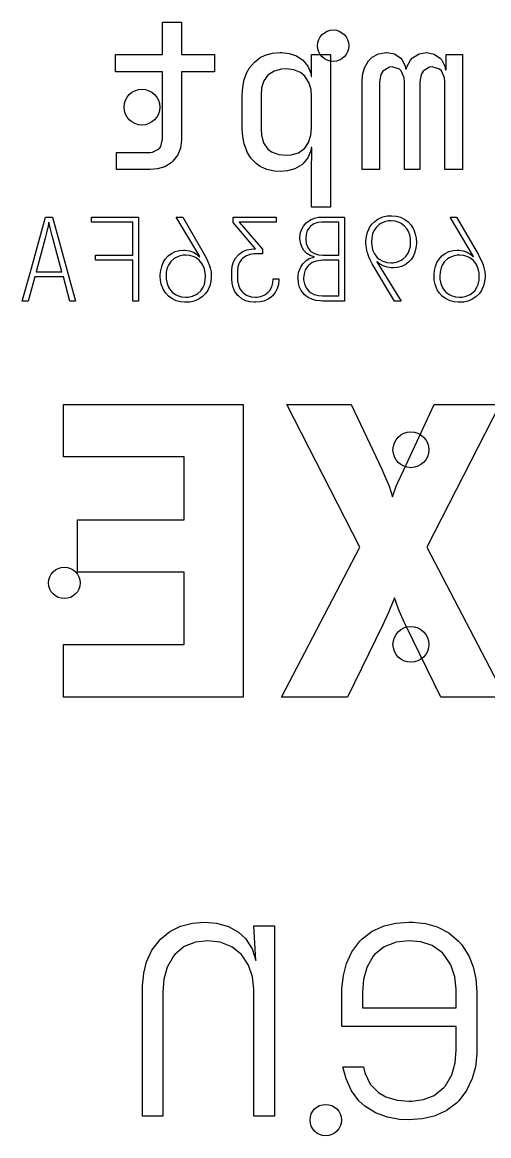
# Model space of a CAD drawing. Extents: x 0.7 to 11, y -6.1 to -1.6.
# Drawn here: x 5.909 to 6.524, y -5.588 to -4.119 of the extents above; entities that cross this region are included whole.
import ezdxf

# ---------------------------------------------------------------- set-up
doc = ezdxf.new("R2010")
doc.units = 0
doc.header["$MEASUREMENT"] = 0
doc.layers.add('BLACK', color=7, linetype='CONTINUOUS')

msp = doc.modelspace()

# ---------------------------------------------------------------- linework, layer by layer
at = {"layer": 'BLACK', "linetype": 'CONTINUOUS'}
for p, q in [((6.094, -4.1614), (6.094, -4.1187)), ((6.094, -4.1187), (6.1188, -4.1187)), ((6.1188, -4.1187), (6.1188, -4.1614)), ((6.032, -4.184), (6.032, -4.1614)), ((6.032, -4.1614), (6.094, -4.1614)), ((6.1188, -4.1614), (6.1624, -4.1614)), ((6.1624, -4.1614), (6.1624, -4.184)), ((6.2087, -4.1789), (6.215, -4.1713)), ((6.215, -4.1713), (6.2227, -4.1654)), ((6.2227, -4.1654), (6.2293, -4.1622)), ((6.2293, -4.1622), (6.2391, -4.1595)), ((6.2391, -4.1595), (6.249, -4.1587)), ((6.249, -4.1587), (6.2514, -4.1587)), ((6.2514, -4.1587), (6.261, -4.1599)), ((6.261, -4.1599), (6.2704, -4.163)), ((6.2704, -4.163), (6.2791, -4.1688)), ((6.2791, -4.1688), (6.2855, -4.1765)), ((6.2904, -4.1903), (6.2904, -4.1614)), ((6.2904, -4.1614), (6.3152, -4.1614)), ((6.3152, -4.1614), (6.3152, -4.3626)), ((6.3603, -4.1786), (6.3656, -4.1696)), ((6.3656, -4.1696), (6.3703, -4.1648)), ((6.3703, -4.1648), (6.3788, -4.1602)), ((6.3788, -4.1602), (6.3889, -4.1587)), ((6.3889, -4.1587), (6.3896, -4.1587)), ((6.3896, -4.1587), (6.3996, -4.1605)), ((6.3996, -4.1605), (6.4079, -4.1661)), ((6.4079, -4.1661), (6.4092, -4.1676)), ((6.4092, -4.1676), (6.4138, -4.1761)), ((6.4159, -4.1777), (6.4209, -4.1686)), ((6.4209, -4.1686), (6.4234, -4.1657)), ((6.4234, -4.1657), (6.432, -4.1603)), ((6.432, -4.1603), (6.4418, -4.1587)), ((6.4418, -4.1587), (6.4425, -4.1587)), ((6.4425, -4.1587), (6.4522, -4.1606)), ((6.4522, -4.1606), (6.4604, -4.1664)), ((6.4604, -4.1664), (6.4616, -4.1679)), ((6.4616, -4.1679), (6.4661, -4.1765)), ((6.4677, -4.1815), (6.4677, -4.1614)), ((6.4677, -4.1614), (6.4892, -4.1614)), ((6.4892, -4.1614), (6.4892, -4.313)), ((6.094, -4.184), (6.032, -4.184)), ((6.094, -4.273), (6.094, -4.184)), ((6.1624, -4.184), (6.1188, -4.184)), ((6.1188, -4.184), (6.1188, -4.273)), ((6.2018, -4.1941), (6.2053, -4.1849)), ((6.2053, -4.1849), (6.2087, -4.1789)), ((6.2411, -4.183), (6.2328, -4.1883)), ((6.2508, -4.1805), (6.2411, -4.183)), ((6.2573, -4.1801), (6.2508, -4.1805)), ((6.267, -4.1813), (6.2573, -4.1801)), ((6.2759, -4.1851), (6.267, -4.1813)), ((6.2814, -4.1898), (6.2759, -4.1851)), ((6.2855, -4.1765), (6.2893, -4.186)), ((6.2893, -4.186), (6.2898, -4.1903)), ((6.3576, -4.1885), (6.3603, -4.1786)), ((6.3845, -4.1831), (6.3818, -4.1876)), ((6.393, -4.178), (6.3845, -4.1831)), ((6.3966, -4.1777), (6.393, -4.178)), ((6.4061, -4.1806), (6.3966, -4.1777)), ((6.4085, -4.1829), (6.4061, -4.1806)), ((6.4124, -4.1919), (6.4085, -4.1829)), ((6.4138, -4.1761), (6.4144, -4.1801)), ((6.4144, -4.1801), (6.4153, -4.1801)), ((6.4153, -4.1801), (6.4159, -4.1777)), ((6.4377, -4.1831), (6.435, -4.1876)), ((6.446, -4.178), (6.4377, -4.1831)), ((6.4495, -4.1777), (6.446, -4.178)), ((6.4589, -4.1804), (6.4495, -4.1777)), ((6.4616, -4.1829), (6.4589, -4.1804)), ((6.4656, -4.1919), (6.4616, -4.1829)), ((6.4661, -4.1765), (6.4668, -4.1815)), ((6.4668, -4.1815), (6.4677, -4.1815)), ((6.1997, -4.2045), (6.2018, -4.1941)), ((6.2274, -4.1959), (6.2246, -4.2054)), ((6.2328, -4.1883), (6.2274, -4.1959)), ((6.2869, -4.1981), (6.2814, -4.1898)), ((6.2897, -4.2075), (6.2869, -4.1981)), ((6.2898, -4.1903), (6.2904, -4.1903)), ((6.3569, -4.1978), (6.3576, -4.1885)), ((6.3569, -4.313), (6.3569, -4.1978)), ((6.3818, -4.1876), (6.3801, -4.1975)), ((6.3801, -4.1975), (6.3801, -4.313)), ((6.4128, -4.1973), (6.4124, -4.1919)), ((6.4128, -4.313), (6.4128, -4.1973)), ((6.435, -4.1876), (6.4332, -4.1975)), ((6.4332, -4.1975), (6.4332, -4.313)), ((6.4661, -4.1973), (6.4656, -4.1919)), ((6.4661, -4.313), (6.4661, -4.1973)), ((6.1991, -4.2149), (6.1997, -4.2045)), ((6.1991, -4.2152), (6.1991, -4.2149)), ((6.1991, -4.2592), (6.1991, -4.2152)), ((6.2246, -4.2054), (6.2239, -4.2152)), ((6.2239, -4.2152), (6.2239, -4.2592)), ((6.2904, -4.2165), (6.2897, -4.2075)), ((6.2904, -4.2579), (6.2904, -4.2165)), ((6.1997, -4.2696), (6.1991, -4.2592)), ((6.2239, -4.2592), (6.2245, -4.2678)), ((6.2895, -4.2678), (6.2904, -4.2579)), ((6.0917, -4.2826), (6.094, -4.273)), ((6.1188, -4.2742), (6.1175, -4.2847)), ((6.1188, -4.273), (6.1188, -4.2742)), ((6.2015, -4.2791), (6.1997, -4.2696)), ((6.2245, -4.2678), (6.2271, -4.2776)), ((6.2865, -4.2771), (6.2895, -4.2678)), ((6.0806, -4.2902), (6.0895, -4.2856)), ((6.0895, -4.2856), (6.0917, -4.2826)), ((6.1175, -4.2847), (6.114, -4.2938)), ((6.2049, -4.2885), (6.2015, -4.2791)), ((6.2052, -4.2893), (6.2049, -4.2885)), ((6.2271, -4.2776), (6.2328, -4.286)), ((6.2328, -4.286), (6.2376, -4.2896)), ((6.2731, -4.2909), (6.2814, -4.2846)), ((6.2814, -4.2846), (6.2865, -4.2771)), ((6.2893, -4.2883), (6.2855, -4.2977)), ((6.2897, -4.284), (6.2893, -4.2883)), ((6.2909, -4.284), (6.2897, -4.284)), ((6.2904, -4.3185), (6.2909, -4.284)), ((6.0334, -4.313), (6.0334, -4.2904)), ((6.0334, -4.2904), (6.0775, -4.2904)), ((6.0775, -4.2904), (6.0806, -4.2902)), ((6.1075, -4.3021), (6.1054, -4.3041)), ((6.114, -4.2938), (6.1075, -4.3021)), ((6.2105, -4.298), (6.2052, -4.2893)), ((6.2172, -4.3051), (6.2105, -4.298)), ((6.2376, -4.2896), (6.2473, -4.2933)), ((6.2473, -4.2933), (6.2573, -4.2942)), ((6.2573, -4.2942), (6.2636, -4.2938)), ((6.2636, -4.2938), (6.2731, -4.2909)), ((6.2855, -4.2977), (6.2789, -4.3055)), ((6.0775, -4.313), (6.0334, -4.313)), ((6.0874, -4.3121), (6.0775, -4.313)), ((6.0971, -4.3092), (6.0874, -4.3121)), ((6.1054, -4.3041), (6.0971, -4.3092)), ((6.2225, -4.3089), (6.2172, -4.3051)), ((6.2314, -4.313), (6.2225, -4.3089)), ((6.2416, -4.3153), (6.2314, -4.313)), ((6.249, -4.3157), (6.2416, -4.3153)), ((6.2589, -4.3149), (6.249, -4.3157)), ((6.2685, -4.3121), (6.2589, -4.3149)), ((6.2775, -4.3068), (6.2685, -4.3121)), ((6.2789, -4.3055), (6.2775, -4.3068)), ((6.2904, -4.3626), (6.2904, -4.3185)), ((6.3801, -4.313), (6.3569, -4.313)), ((6.4332, -4.313), (6.4128, -4.313)), ((6.4892, -4.313), (6.4661, -4.313)), ((6.3152, -4.3626), (6.2904, -4.3626)), ((5.9198, -4.4478), (5.9396, -4.3756)), ((5.9396, -4.3756), (5.9489, -4.3756)), ((5.9489, -4.3756), (5.9793, -4.4865)), ((6.0004, -4.3823), (6.0004, -4.3756)), ((6.0004, -4.3756), (6.0624, -4.3756)), ((6.0624, -4.3756), (6.0624, -4.4865)), ((6.1431, -4.4276), (6.1121, -4.3756)), ((6.1121, -4.3756), (6.1207, -4.3756)), ((6.1207, -4.3756), (6.149, -4.4248)), ((6.187, -4.383), (6.187, -4.3756)), ((6.187, -4.3756), (6.2436, -4.3756)), ((6.2436, -4.3756), (6.2436, -4.3823)), ((6.289, -4.3792), (6.2944, -4.377)), ((6.2944, -4.377), (6.2996, -4.3759)), ((6.2996, -4.3759), (6.3054, -4.3756)), ((6.3054, -4.3756), (6.3338, -4.3756)), ((6.3338, -4.3756), (6.3338, -4.4865)), ((6.3794, -4.3775), (6.3844, -4.3754)), ((6.3844, -4.3754), (6.3899, -4.3742)), ((6.3899, -4.3742), (6.3952, -4.3739)), ((6.3952, -4.3739), (6.3964, -4.3739)), ((6.3964, -4.3739), (6.4022, -4.3745)), ((6.4022, -4.3745), (6.4075, -4.376)), ((6.4075, -4.376), (6.4124, -4.3783)), ((6.5039, -4.4276), (6.4729, -4.3756)), ((6.4729, -4.3756), (6.4815, -4.3756)), ((6.4815, -4.3756), (6.5098, -4.4248)), ((5.9427, -4.3897), (5.942, -4.3927)), ((5.9438, -4.3846), (5.9427, -4.3897)), ((5.9442, -4.3826), (5.9438, -4.3846)), ((5.9455, -4.3878), (5.9442, -4.3826)), ((5.9459, -4.3897), (5.9455, -4.3878)), ((5.9473, -4.3951), (5.9459, -4.3897)), ((6.0549, -4.3823), (6.0004, -4.3823)), ((6.0549, -4.426), (6.0549, -4.3823)), ((6.2165, -4.4176), (6.187, -4.383)), ((6.2436, -4.3823), (6.1952, -4.3823)), ((6.1952, -4.3823), (6.2256, -4.4179)), ((6.2772, -4.3924), (6.2798, -4.3875)), ((6.2798, -4.3875), (6.2834, -4.3833)), ((6.2834, -4.3833), (6.2844, -4.3824)), ((6.2844, -4.3824), (6.289, -4.3792)), ((6.288, -4.3888), (6.2848, -4.3935)), ((6.2887, -4.3881), (6.288, -4.3888)), ((6.2934, -4.3848), (6.2887, -4.3881)), ((6.2986, -4.383), (6.2934, -4.3848)), ((6.3041, -4.3823), (6.2986, -4.383)), ((6.3054, -4.3823), (6.3041, -4.3823)), ((6.3262, -4.3823), (6.3054, -4.3823)), ((6.3262, -4.426), (6.3262, -4.3823)), ((6.364, -4.3957), (6.3662, -4.3906)), ((6.3662, -4.3906), (6.3668, -4.3896)), ((6.3668, -4.3896), (6.3698, -4.3852)), ((6.3698, -4.3852), (6.3736, -4.3814)), ((6.3756, -4.3893), (6.3725, -4.394)), ((6.3736, -4.3814), (6.3779, -4.3783)), ((6.3795, -4.3856), (6.3756, -4.3893)), ((6.3779, -4.3783), (6.3794, -4.3775)), ((6.3816, -4.3842), (6.3795, -4.3856)), ((6.3867, -4.3819), (6.3816, -4.3842)), ((6.392, -4.3808), (6.3867, -4.3819)), ((6.3952, -4.3806), (6.392, -4.3808)), ((6.4006, -4.3811), (6.3952, -4.3806)), ((6.4059, -4.3828), (6.4006, -4.3811)), ((6.4085, -4.3842), (6.4059, -4.3828)), ((6.4128, -4.3875), (6.4085, -4.3842)), ((6.4124, -4.3783), (6.4133, -4.3789)), ((6.4163, -4.3918), (6.4128, -4.3875)), ((6.4133, -4.3789), (6.4176, -4.3821)), ((6.4176, -4.394), (6.4163, -4.3918)), ((6.4176, -4.3821), (6.4212, -4.3861)), ((6.4212, -4.3861), (6.4242, -4.3907)), ((6.4242, -4.3907), (6.4252, -4.3927)), ((5.9393, -4.4034), (5.9273, -4.4478)), ((5.9406, -4.3981), (5.9393, -4.4034)), ((5.942, -4.3927), (5.9406, -4.3981)), ((5.9486, -4.4004), (5.9473, -4.3951)), ((5.9494, -4.4034), (5.9486, -4.4004)), ((5.9615, -4.4478), (5.9494, -4.4034)), ((6.2751, -4.4033), (6.2756, -4.3979)), ((6.2751, -4.4041), (6.2751, -4.4033)), ((6.2757, -4.4096), (6.2751, -4.4041)), ((6.2751, -4.4041), (6.2751, -4.4041)), ((6.2756, -4.3979), (6.2772, -4.3924)), ((6.2832, -4.3987), (6.2827, -4.4041)), ((6.2827, -4.4041), (6.2827, -4.4054)), ((6.2827, -4.4054), (6.2834, -4.4106)), ((6.2848, -4.3935), (6.2832, -4.3987)), ((6.362, -4.4069), (6.3626, -4.4014)), ((6.3626, -4.4014), (6.364, -4.3957)), ((6.3697, -4.4032), (6.3694, -4.4089)), ((6.3709, -4.3977), (6.3697, -4.4032)), ((6.3725, -4.394), (6.3709, -4.3977)), ((6.4197, -4.3991), (6.4176, -4.394)), ((6.4207, -4.4044), (6.4197, -4.3991)), ((6.4209, -4.409), (6.4207, -4.4044)), ((6.4252, -4.3927), (6.4271, -4.3981)), ((6.4271, -4.3981), (6.4282, -4.4034)), ((6.4282, -4.4034), (6.4285, -4.4091)), ((6.1057, -4.4236), (6.1107, -4.4211)), ((6.1107, -4.4211), (6.1162, -4.4197)), ((6.1162, -4.4197), (6.1216, -4.4192)), ((6.1216, -4.4192), (6.1239, -4.4193)), ((6.1239, -4.4193), (6.1295, -4.4202)), ((6.1295, -4.4202), (6.1347, -4.4222)), ((6.195, -4.4246), (6.1998, -4.4213)), ((6.1998, -4.4213), (6.2053, -4.4191)), ((6.2053, -4.4191), (6.2106, -4.4179)), ((6.2106, -4.4179), (6.2165, -4.4176)), ((6.2256, -4.4179), (6.2256, -4.4243)), ((6.2775, -4.4149), (6.2757, -4.4096)), ((6.2804, -4.4196), (6.2775, -4.4149)), ((6.2842, -4.4236), (6.2804, -4.4196)), ((6.2834, -4.4106), (6.2853, -4.4157)), ((6.2853, -4.4157), (6.2887, -4.4202)), ((6.2887, -4.4202), (6.2894, -4.4209)), ((6.2894, -4.4209), (6.2943, -4.4239)), ((6.362, -4.4089), (6.362, -4.4069)), ((6.3623, -4.4141), (6.362, -4.4089)), ((6.362, -4.4089), (6.362, -4.4089)), ((6.3631, -4.4194), (6.3623, -4.4141)), ((6.364, -4.423), (6.3631, -4.4194)), ((6.3694, -4.4089), (6.3697, -4.4133)), ((6.3697, -4.4133), (6.3708, -4.4187)), ((6.3708, -4.4187), (6.3732, -4.424)), ((6.4176, -4.4232), (6.4192, -4.4196)), ((6.4192, -4.4196), (6.4206, -4.4143)), ((6.4206, -4.4143), (6.4209, -4.409)), ((6.428, -4.4163), (6.4267, -4.4218)), ((6.4285, -4.411), (6.428, -4.4163)), ((6.4285, -4.4091), (6.4285, -4.411)), ((6.4665, -4.4236), (6.4715, -4.4211)), ((6.4715, -4.4211), (6.477, -4.4197)), ((6.477, -4.4197), (6.4824, -4.4192)), ((6.4824, -4.4192), (6.4847, -4.4193)), ((6.4847, -4.4193), (6.4903, -4.4202)), ((6.4903, -4.4202), (6.4955, -4.4222)), ((6.0057, -4.4327), (6.0057, -4.426)), ((6.0057, -4.426), (6.0549, -4.426)), ((6.0549, -4.4327), (6.0057, -4.4327)), ((6.0549, -4.4865), (6.0549, -4.4327)), ((6.0929, -4.4407), (6.0949, -4.4356)), ((6.0949, -4.4356), (6.0976, -4.4311)), ((6.0976, -4.4311), (6.1013, -4.4269)), ((6.1013, -4.4269), (6.1057, -4.4236)), ((6.105, -4.4345), (6.1019, -4.4391)), ((6.1089, -4.4308), (6.105, -4.4345)), ((6.1111, -4.4294), (6.1089, -4.4308)), ((6.1161, -4.4272), (6.1111, -4.4294)), ((6.1214, -4.4261), (6.1161, -4.4272)), ((6.1246, -4.426), (6.1214, -4.4261)), ((6.1302, -4.4265), (6.1246, -4.426)), ((6.1356, -4.4281), (6.1302, -4.4265)), ((6.1347, -4.4222), (6.1384, -4.4244)), ((6.1382, -4.4294), (6.1356, -4.4281)), ((6.1425, -4.4327), (6.1382, -4.4294)), ((6.1384, -4.4244), (6.1425, -4.428)), ((6.1425, -4.428), (6.1431, -4.4276)), ((6.1459, -4.4369), (6.1425, -4.4327)), ((6.149, -4.4248), (6.1511, -4.4288)), ((6.1511, -4.4288), (6.1534, -4.4336)), ((6.1534, -4.4336), (6.1556, -4.4389)), ((6.1859, -4.4406), (6.1875, -4.4349)), ((6.1875, -4.4349), (6.1902, -4.4299)), ((6.1902, -4.4299), (6.1939, -4.4255)), ((6.1952, -4.436), (6.1934, -4.4414)), ((6.1939, -4.4255), (6.195, -4.4246)), ((6.1981, -4.4315), (6.1952, -4.436)), ((6.1993, -4.4303), (6.1981, -4.4315)), ((6.2037, -4.4271), (6.1993, -4.4303)), ((6.2089, -4.4251), (6.2037, -4.4271)), ((6.2144, -4.4243), (6.2089, -4.4251)), ((6.2164, -4.4243), (6.2144, -4.4243)), ((6.2256, -4.4243), (6.2164, -4.4243)), ((6.2791, -4.4374), (6.2829, -4.4335)), ((6.2829, -4.4335), (6.2835, -4.433)), ((6.2835, -4.433), (6.2883, -4.4301)), ((6.2887, -4.4264), (6.2842, -4.4236)), ((6.2913, -4.4357), (6.2866, -4.439)), ((6.2883, -4.4301), (6.2937, -4.4285)), ((6.2937, -4.4281), (6.2887, -4.4264)), ((6.2963, -4.4337), (6.2913, -4.4357)), ((6.2937, -4.4285), (6.2937, -4.4281)), ((6.2943, -4.4239), (6.2997, -4.4255)), ((6.3021, -4.4328), (6.2963, -4.4337)), ((6.2997, -4.4255), (6.3054, -4.426)), ((6.3049, -4.4327), (6.3021, -4.4328)), ((6.3262, -4.4327), (6.3049, -4.4327)), ((6.3054, -4.426), (6.3262, -4.426)), ((6.3262, -4.4797), (6.3262, -4.4327)), ((6.3657, -4.4283), (6.364, -4.423)), ((6.368, -4.4332), (6.3657, -4.4283)), ((6.3702, -4.4372), (6.368, -4.4332)), ((6.3732, -4.424), (6.3766, -4.4286)), ((6.3768, -4.4342), (6.3763, -4.4347)), ((6.3763, -4.4347), (6.4086, -4.4865)), ((6.3766, -4.4286), (6.3794, -4.4311)), ((6.381, -4.4377), (6.3768, -4.4342)), ((6.3794, -4.4311), (6.3842, -4.434)), ((6.3842, -4.434), (6.3897, -4.4356)), ((6.3897, -4.4356), (6.3952, -4.4361)), ((6.3952, -4.4361), (6.398, -4.4359)), ((6.398, -4.4359), (6.4035, -4.4349)), ((6.4035, -4.4349), (6.4085, -4.4327)), ((6.4085, -4.4327), (6.4106, -4.4313)), ((6.4106, -4.4313), (6.4145, -4.4277)), ((6.4182, -4.4353), (6.4139, -4.4386)), ((6.4145, -4.4277), (6.4176, -4.4232)), ((6.4219, -4.4312), (6.4182, -4.4353)), ((6.4246, -4.4268), (6.4219, -4.4312)), ((6.4267, -4.4218), (6.4246, -4.4268)), ((6.4537, -4.4407), (6.4557, -4.4356)), ((6.4557, -4.4356), (6.4584, -4.4311)), ((6.4584, -4.4311), (6.4621, -4.4269)), ((6.4621, -4.4269), (6.4665, -4.4236)), ((6.4658, -4.4345), (6.4627, -4.4391)), ((6.4697, -4.4308), (6.4658, -4.4345)), ((6.4718, -4.4294), (6.4697, -4.4308)), ((6.4769, -4.4272), (6.4718, -4.4294)), ((6.4822, -4.4261), (6.4769, -4.4272)), ((6.4854, -4.426), (6.4822, -4.4261)), ((6.491, -4.4265), (6.4854, -4.426)), ((6.4964, -4.4281), (6.491, -4.4265)), ((6.4955, -4.4222), (6.4992, -4.4244)), ((6.499, -4.4294), (6.4964, -4.4281)), ((6.5033, -4.4327), (6.499, -4.4294)), ((6.4992, -4.4244), (6.5033, -4.428)), ((6.5033, -4.428), (6.5039, -4.4276)), ((6.5067, -4.4369), (6.5033, -4.4327)), ((6.5098, -4.4248), (6.5119, -4.4288)), ((6.5119, -4.4288), (6.5142, -4.4336)), ((6.5142, -4.4336), (6.5164, -4.4389)), ((5.9092, -4.4865), (5.9198, -4.4478)), ((5.9273, -4.4478), (5.9615, -4.4478)), ((6.0911, -4.4516), (6.0916, -4.4462)), ((6.0916, -4.4462), (6.0929, -4.4407)), ((6.099, -4.4482), (6.0986, -4.4537)), ((6.1003, -4.4428), (6.099, -4.4482)), ((6.1019, -4.4391), (6.1003, -4.4428)), ((6.1473, -4.4391), (6.1459, -4.4369)), ((6.1493, -4.4441), (6.1473, -4.4391)), ((6.1504, -4.4497), (6.1493, -4.4441)), ((6.1507, -4.4537), (6.1504, -4.4497)), ((6.1556, -4.4389), (6.1567, -4.4425)), ((6.1567, -4.4425), (6.1579, -4.4478)), ((6.1579, -4.4478), (6.1582, -4.4531)), ((6.1854, -4.4463), (6.1859, -4.4406)), ((6.1854, -4.4471), (6.1854, -4.4463)), ((6.1854, -4.4571), (6.1854, -4.4471)), ((6.1934, -4.4414), (6.1929, -4.4471)), ((6.1929, -4.4471), (6.1929, -4.4571)), ((6.2726, -4.4539), (6.2734, -4.4487)), ((6.2734, -4.4487), (6.2754, -4.4434)), ((6.2754, -4.4434), (6.2761, -4.4419)), ((6.2761, -4.4419), (6.2791, -4.4374)), ((6.2805, -4.4505), (6.28, -4.4563)), ((6.2821, -4.4455), (6.2805, -4.4505)), ((6.2851, -4.4407), (6.2821, -4.4455)), ((6.2866, -4.439), (6.2851, -4.4407)), ((6.3998, -4.4865), (6.3702, -4.4372)), ((6.3849, -4.4399), (6.381, -4.4377)), ((6.3899, -4.4418), (6.3849, -4.4399)), ((6.3955, -4.4427), (6.3899, -4.4418)), ((6.3983, -4.4428), (6.3955, -4.4427)), ((6.4036, -4.4424), (6.3983, -4.4428)), ((6.4089, -4.441), (6.4036, -4.4424)), ((6.4139, -4.4386), (6.4089, -4.441)), ((6.4519, -4.4516), (6.4524, -4.4462)), ((6.4524, -4.4462), (6.4537, -4.4407)), ((6.4598, -4.4482), (6.4594, -4.4537)), ((6.4611, -4.4428), (6.4598, -4.4482)), ((6.4627, -4.4391), (6.4611, -4.4428)), ((6.508, -4.4391), (6.5067, -4.4369)), ((6.5101, -4.4441), (6.508, -4.4391)), ((6.5112, -4.4497), (6.5101, -4.4441)), ((6.5115, -4.4537), (6.5112, -4.4497)), ((6.5164, -4.4389), (6.5175, -4.4425)), ((6.5175, -4.4425), (6.5186, -4.4478)), ((6.5186, -4.4478), (6.519, -4.4531)), ((5.9255, -4.4545), (5.917, -4.4865)), ((5.9633, -4.4545), (5.9255, -4.4545)), ((5.9718, -4.4865), (5.9633, -4.4545)), ((6.0911, -4.4535), (6.0911, -4.4516)), ((6.0911, -4.4537), (6.0911, -4.4535)), ((6.0914, -4.4591), (6.0911, -4.4537)), ((6.0924, -4.4642), (6.0914, -4.4591)), ((6.0943, -4.4695), (6.0924, -4.4642)), ((6.0986, -4.4537), (6.0988, -4.4577)), ((6.0988, -4.4577), (6.0999, -4.4632)), ((6.0999, -4.4632), (6.1019, -4.4682)), ((6.1476, -4.4682), (6.1492, -4.4645)), ((6.1492, -4.4645), (6.1504, -4.4591)), ((6.1504, -4.4591), (6.1507, -4.4537)), ((6.1576, -4.4606), (6.1562, -4.4662)), ((6.1582, -4.4551), (6.1576, -4.4606)), ((6.1582, -4.4531), (6.1582, -4.4551)), ((6.1858, -4.463), (6.1854, -4.4571)), ((6.187, -4.4684), (6.1858, -4.463)), ((6.1929, -4.4571), (6.193, -4.4598)), ((6.193, -4.4598), (6.194, -4.4654)), ((6.194, -4.4654), (6.196, -4.4703)), ((6.238, -4.4676), (6.2394, -4.4624)), ((6.2394, -4.4624), (6.2398, -4.4571)), ((6.2398, -4.4571), (6.2473, -4.4571)), ((6.2467, -4.4646), (6.2452, -4.4699)), ((6.2473, -4.4589), (6.2467, -4.4646)), ((6.2473, -4.4571), (6.2473, -4.4589)), ((6.2725, -4.4561), (6.2726, -4.4539)), ((6.2726, -4.4563), (6.2725, -4.4561)), ((6.273, -4.4618), (6.2726, -4.4563)), ((6.2742, -4.4671), (6.273, -4.4618)), ((6.28, -4.4563), (6.28, -4.4583)), ((6.28, -4.4583), (6.2809, -4.4638)), ((6.2809, -4.4638), (6.2831, -4.4691)), ((6.4519, -4.4535), (6.4519, -4.4516)), ((6.4519, -4.4537), (6.4519, -4.4535)), ((6.4522, -4.4591), (6.4519, -4.4537)), ((6.4532, -4.4642), (6.4522, -4.4591)), ((6.4551, -4.4695), (6.4532, -4.4642)), ((6.4594, -4.4537), (6.4596, -4.4577)), ((6.4596, -4.4577), (6.4607, -4.4632)), ((6.4607, -4.4632), (6.4627, -4.4682)), ((6.5084, -4.4682), (6.51, -4.4645)), ((6.51, -4.4645), (6.5112, -4.4591)), ((6.5112, -4.4591), (6.5115, -4.4537)), ((6.5184, -4.4606), (6.517, -4.4662)), ((6.519, -4.4551), (6.5184, -4.4606)), ((6.519, -4.4531), (6.519, -4.4551)), ((6.0953, -4.4715), (6.0943, -4.4695)), ((6.0983, -4.4761), (6.0953, -4.4715)), ((6.1019, -4.48), (6.0983, -4.4761)), ((6.1019, -4.4682), (6.1032, -4.4704)), ((6.1062, -4.4832), (6.1019, -4.48)), ((6.1032, -4.4704), (6.1067, -4.4747)), ((6.1067, -4.4747), (6.1111, -4.4779)), ((6.1111, -4.4779), (6.1137, -4.4793)), ((6.1137, -4.4793), (6.1191, -4.4809)), ((6.1333, -4.4802), (6.1385, -4.4779)), ((6.1385, -4.4779), (6.1406, -4.4765)), ((6.1406, -4.4765), (6.1446, -4.4728)), ((6.1446, -4.4728), (6.1476, -4.4682)), ((6.1503, -4.4768), (6.1466, -4.4806)), ((6.1535, -4.4724), (6.1503, -4.4768)), ((6.154, -4.4714), (6.1535, -4.4724)), ((6.1562, -4.4662), (6.154, -4.4714)), ((6.1894, -4.4739), (6.187, -4.4684)), ((6.1929, -4.4787), (6.1894, -4.4739)), ((6.1939, -4.4797), (6.1929, -4.4787)), ((6.1985, -4.4834), (6.1939, -4.4797)), ((6.196, -4.4703), (6.1994, -4.4748)), ((6.1994, -4.4748), (6.2007, -4.476)), ((6.2007, -4.476), (6.2054, -4.4791)), ((6.2054, -4.4791), (6.2108, -4.4809)), ((6.2236, -4.4805), (6.2289, -4.4783)), ((6.2289, -4.4783), (6.2333, -4.4748)), ((6.2333, -4.4748), (6.2352, -4.4726)), ((6.2352, -4.4726), (6.238, -4.4676)), ((6.2388, -4.4797), (6.2377, -4.4807)), ((6.2425, -4.4752), (6.2388, -4.4797)), ((6.2452, -4.4699), (6.2425, -4.4752)), ((6.2767, -4.4725), (6.2742, -4.4671)), ((6.2802, -4.4771), (6.2767, -4.4725)), ((6.2812, -4.4782), (6.2802, -4.4771)), ((6.286, -4.4818), (6.2812, -4.4782)), ((6.2831, -4.4691), (6.2866, -4.4735)), ((6.2866, -4.4735), (6.2888, -4.4753)), ((6.2888, -4.4753), (6.2939, -4.478)), ((6.2939, -4.478), (6.2994, -4.4793)), ((6.2994, -4.4793), (6.3049, -4.4797)), ((6.3049, -4.4797), (6.3262, -4.4797)), ((6.4561, -4.4715), (6.4551, -4.4695)), ((6.4591, -4.4761), (6.4561, -4.4715)), ((6.4627, -4.48), (6.4591, -4.4761)), ((6.4627, -4.4682), (6.464, -4.4704)), ((6.467, -4.4832), (6.4627, -4.48)), ((6.464, -4.4704), (6.4675, -4.4747)), ((6.4675, -4.4747), (6.4718, -4.4779)), ((6.4718, -4.4779), (6.4745, -4.4793)), ((6.4745, -4.4793), (6.4799, -4.4809)), ((6.4941, -4.4802), (6.4993, -4.4779)), ((6.4993, -4.4779), (6.5014, -4.4765)), ((6.5014, -4.4765), (6.5054, -4.4728)), ((6.5054, -4.4728), (6.5084, -4.4682)), ((6.5111, -4.4768), (6.5074, -4.4806)), ((6.5143, -4.4724), (6.5111, -4.4768)), ((6.5148, -4.4714), (6.5143, -4.4724)), ((6.517, -4.4662), (6.5148, -4.4714)), ((5.917, -4.4865), (5.9092, -4.4865)), ((5.9793, -4.4865), (5.9718, -4.4865)), ((6.0624, -4.4865), (6.0549, -4.4865)), ((6.1071, -4.4837), (6.1062, -4.4832)), ((6.1121, -4.4861), (6.1071, -4.4837)), ((6.1175, -4.4875), (6.1121, -4.4861)), ((6.1228, -4.4881), (6.1175, -4.4875)), ((6.1191, -4.4809), (6.1246, -4.4814)), ((6.1246, -4.4881), (6.1228, -4.4881)), ((6.1246, -4.4814), (6.128, -4.4812)), ((6.1301, -4.4878), (6.1246, -4.4881)), ((6.128, -4.4812), (6.1333, -4.4802)), ((6.1356, -4.4866), (6.1301, -4.4878)), ((6.1407, -4.4845), (6.1356, -4.4866)), ((6.1422, -4.4837), (6.1407, -4.4845)), ((6.1466, -4.4806), (6.1422, -4.4837)), ((6.2038, -4.486), (6.1985, -4.4834)), ((6.209, -4.4875), (6.2038, -4.486)), ((6.2147, -4.4881), (6.209, -4.4875)), ((6.2108, -4.4809), (6.2164, -4.4814)), ((6.2164, -4.4881), (6.2147, -4.4881)), ((6.2164, -4.4814), (6.2183, -4.4814)), ((6.2222, -4.4877), (6.2164, -4.4881)), ((6.2183, -4.4814), (6.2236, -4.4805)), ((6.2275, -4.4865), (6.2222, -4.4877)), ((6.233, -4.4842), (6.2275, -4.4865)), ((6.2377, -4.4807), (6.233, -4.4842)), ((6.2908, -4.4841), (6.286, -4.4818)), ((6.2962, -4.4856), (6.2908, -4.4841)), ((6.3021, -4.4864), (6.2962, -4.4856)), ((6.3049, -4.4865), (6.3021, -4.4864)), ((6.3338, -4.4865), (6.3049, -4.4865)), ((6.4086, -4.4865), (6.3998, -4.4865)), ((6.4679, -4.4837), (6.467, -4.4832)), ((6.4729, -4.4861), (6.4679, -4.4837)), ((6.4783, -4.4875), (6.4729, -4.4861)), ((6.4836, -4.4881), (6.4783, -4.4875)), ((6.4799, -4.4809), (6.4854, -4.4814)), ((6.4854, -4.4881), (6.4836, -4.4881)), ((6.4854, -4.4814), (6.4888, -4.4812)), ((6.4909, -4.4878), (6.4854, -4.4881)), ((6.4888, -4.4812), (6.4941, -4.4802)), ((6.4964, -4.4866), (6.4909, -4.4878)), ((6.5015, -4.4845), (6.4964, -4.4866)), ((6.503, -4.4837), (6.5015, -4.4845)), ((6.5074, -4.4806), (6.503, -4.4837)), ((5.9633, -4.6922), (5.9633, -4.623)), ((5.9633, -4.623), (6.2001, -4.623)), ((6.2001, -4.623), (6.2001, -5.0089)), ((6.354, -4.8112), (6.2577, -4.623)), ((6.2577, -4.623), (6.3424, -4.623)), ((6.3424, -4.623), (6.3835, -4.7091)), ((6.4119, -4.7091), (6.4519, -4.623)), ((6.5387, -4.623), (6.4424, -4.8112)), ((6.4519, -4.623), (6.5387, -4.623)), ((6.1227, -4.6922), (5.9633, -4.6922)), ((6.1227, -4.775), (6.1227, -4.6922)), ((6.3835, -4.7091), (6.3854, -4.7135)), ((6.3854, -4.7135), (6.3925, -4.7307)), ((6.4042, -4.7257), (6.4119, -4.7091)), ((6.4021, -4.7307), (6.4042, -4.7257)), ((6.3925, -4.7307), (6.3971, -4.7447)), ((6.3971, -4.7447), (6.4021, -4.7307)), ((5.9818, -4.8442), (5.9818, -4.775)), ((5.9818, -4.775), (6.1227, -4.775)), ((6.2509, -5.0089), (6.354, -4.8112)), ((6.4424, -4.8112), (6.5456, -5.0089)), ((6.1227, -4.8442), (5.9818, -4.8442)), ((6.1227, -4.9396), (6.1227, -4.8442)), ((6.3998, -4.8779), (6.3935, -4.893)), ((6.4051, -4.893), (6.3998, -4.8779)), ((6.3916, -4.8975), (6.384, -4.9146)), ((6.3935, -4.893), (6.3916, -4.8975)), ((6.4125, -4.9103), (6.4051, -4.893)), ((6.384, -4.9146), (6.3377, -5.0089)), ((6.4146, -4.9146), (6.4125, -4.9103)), ((6.4608, -5.0089), (6.4146, -4.9146)), ((5.9633, -5.0089), (5.9633, -4.9396)), ((5.9633, -4.9396), (6.1227, -4.9396)), ((6.2001, -5.0089), (5.9633, -5.0089)), ((6.3377, -5.0089), (6.2509, -5.0089)), ((6.5456, -5.0089), (6.4608, -5.0089)), ((6.1036, -5.3182), (6.1178, -5.3111)), ((6.1178, -5.3111), (6.1337, -5.307)), ((6.1337, -5.307), (6.1492, -5.3058)), ((6.1492, -5.3058), (6.1652, -5.3071)), ((6.1652, -5.3071), (6.1808, -5.3115)), ((6.1808, -5.3115), (6.1943, -5.319)), ((6.217, -5.3563), (6.2145, -5.3107)), ((6.2145, -5.3107), (6.2416, -5.3107)), ((6.2416, -5.3107), (6.2416, -5.5618)), ((6.3704, -5.3178), (6.386, -5.3106)), ((6.386, -5.3106), (6.4016, -5.307)), ((6.4016, -5.307), (6.4188, -5.3058)), ((6.4188, -5.3058), (6.4239, -5.3059)), ((6.4239, -5.3059), (6.4407, -5.3078)), ((6.4407, -5.3078), (6.4559, -5.3121)), ((6.4559, -5.3121), (6.4711, -5.32)), ((6.0801, -5.3429), (6.0899, -5.3299)), ((6.0899, -5.3299), (6.0913, -5.3284)), ((6.0913, -5.3284), (6.1036, -5.3182)), ((6.1537, -5.3304), (6.1375, -5.3322)), ((6.1701, -5.3322), (6.1537, -5.3304)), ((6.1943, -5.319), (6.2035, -5.3273)), ((6.2035, -5.3273), (6.2123, -5.341)), ((6.3437, -5.3448), (6.354, -5.3311)), ((6.354, -5.3311), (6.357, -5.328)), ((6.357, -5.328), (6.3704, -5.3178)), ((6.4188, -5.3304), (6.4017, -5.3322)), ((6.4346, -5.3318), (6.4188, -5.3304)), ((6.4495, -5.3367), (6.4346, -5.3318)), ((6.4711, -5.32), (6.4842, -5.331)), ((6.4842, -5.331), (6.4885, -5.3359)), ((6.073, -5.3581), (6.0801, -5.3429)), ((6.1224, -5.3381), (6.1102, -5.3483)), ((6.1375, -5.3322), (6.1224, -5.3381)), ((6.1855, -5.3382), (6.1701, -5.3322)), ((6.1982, -5.3485), (6.1855, -5.3382)), ((6.2123, -5.341), (6.217, -5.3563)), ((6.3363, -5.3606), (6.3437, -5.3448)), ((6.386, -5.3382), (6.3734, -5.3486)), ((6.4017, -5.3322), (6.386, -5.3382)), ((6.4628, -5.3462), (6.4495, -5.3367)), ((6.4649, -5.3483), (6.4628, -5.3462)), ((6.4885, -5.3359), (6.4978, -5.3503)), ((6.0692, -5.3731), (6.073, -5.3581)), ((6.1083, -5.3505), (6.1, -5.3651)), ((6.1102, -5.3483), (6.1083, -5.3505)), ((6.2075, -5.3625), (6.1982, -5.3485)), ((6.3323, -5.3761), (6.3363, -5.3606)), ((6.3715, -5.3509), (6.3631, -5.3655)), ((6.3734, -5.3486), (6.3715, -5.3509)), ((6.4741, -5.3623), (6.4649, -5.3483)), ((6.4978, -5.3503), (6.5036, -5.3646)), ((6.0675, -5.3898), (6.0692, -5.3731)), ((6.1, -5.3651), (6.0957, -5.3812)), ((6.2126, -5.378), (6.2075, -5.3625)), ((6.3305, -5.3932), (6.3323, -5.3761)), ((6.3631, -5.3655), (6.3588, -5.3815)), ((6.4791, -5.3778), (6.4741, -5.3623)), ((6.5036, -5.3646), (6.507, -5.3806)), ((6.0674, -5.3948), (6.0675, -5.3898)), ((6.0957, -5.3812), (6.0945, -5.3982)), ((6.2144, -5.3943), (6.2126, -5.378)), ((6.3588, -5.3815), (6.3575, -5.3981)), ((6.481, -5.3942), (6.4791, -5.3778)), ((6.507, -5.3806), (6.5081, -5.3981)), ((6.0674, -5.5618), (6.0674, -5.3948)), ((6.0945, -5.3982), (6.0945, -5.5618)), ((6.2145, -5.3982), (6.2144, -5.3943)), ((6.2145, -5.5618), (6.2145, -5.3982)), ((6.3304, -5.3981), (6.3305, -5.3932)), ((6.3304, -5.3984), (6.3304, -5.3981)), ((6.3304, -5.4437), (6.3304, -5.3984)), ((6.3575, -5.3981), (6.3575, -5.419)), ((6.4811, -5.3981), (6.481, -5.3942)), ((6.4811, -5.419), (6.4811, -5.3981)), ((6.5081, -5.3981), (6.5081, -5.4744)), ((6.3575, -5.419), (6.4811, -5.419)), ((6.4811, -5.4437), (6.3304, -5.4437)), ((6.4811, -5.4747), (6.4811, -5.4437)), ((6.4798, -5.4913), (6.4811, -5.4747)), ((6.5081, -5.4744), (6.508, -5.4796)), ((6.4754, -5.5072), (6.4798, -5.4913)), ((6.508, -5.4796), (6.5063, -5.4967)), ((6.3358, -5.5127), (6.3317, -5.4968)), ((6.3317, -5.4968), (6.3589, -5.4968)), ((6.3589, -5.4968), (6.3607, -5.5047)), ((6.3607, -5.5047), (6.3677, -5.5194)), ((6.4669, -5.5218), (6.4754, -5.5072)), ((6.5063, -5.4967), (6.5022, -5.5122)), ((6.3429, -5.5283), (6.3358, -5.5127)), ((6.3677, -5.5194), (6.3787, -5.5306)), ((6.4649, -5.5241), (6.4669, -5.5218)), ((6.5022, -5.5122), (6.4948, -5.5279)), ((6.3528, -5.5414), (6.3429, -5.5283)), ((6.3787, -5.5306), (6.3884, -5.5362)), ((6.3884, -5.5362), (6.4033, -5.5408)), ((6.4378, -5.54), (6.4522, -5.5344)), ((6.4522, -5.5344), (6.4649, -5.5241)), ((6.4948, -5.5279), (6.4844, -5.5416)), ((6.3608, -5.5487), (6.3528, -5.5414)), ((6.3747, -5.5574), (6.3608, -5.5487)), ((6.4033, -5.5408), (6.4188, -5.5421)), ((6.4188, -5.5421), (6.4225, -5.542)), ((6.4225, -5.542), (6.4378, -5.54)), ((6.4814, -5.5446), (6.4678, -5.5548)), ((6.4844, -5.5416), (6.4814, -5.5446)), ((6.0945, -5.5618), (6.0674, -5.5618)), ((6.2416, -5.5618), (6.2145, -5.5618)), ((6.3905, -5.5633), (6.3747, -5.5574)), ((6.4061, -5.5661), (6.3905, -5.5633)), ((6.4188, -5.5667), (6.4061, -5.5661)), ((6.4363, -5.5655), (6.4188, -5.5667)), ((6.452, -5.5619), (6.4363, -5.5655)), ((6.4678, -5.5548), (6.452, -5.5619))]:
    msp.add_line(p, q, dxfattribs=at)
at = {"layer": 'BLACK'}
for centre, radius in [((6.3189, -4.1496), 0.0207), ((6.0669, -4.2307), 0.0236), ((6.4213, -4.6827), 0.0236), ((5.9646, -4.8583), 0.0207), ((6.4213, -4.9394), 0.0236), ((6.3091, -5.5669), 0.0207)]:
    msp.add_circle(centre, radius, dxfattribs=at)

doc.saveas('drawing.dxf')
